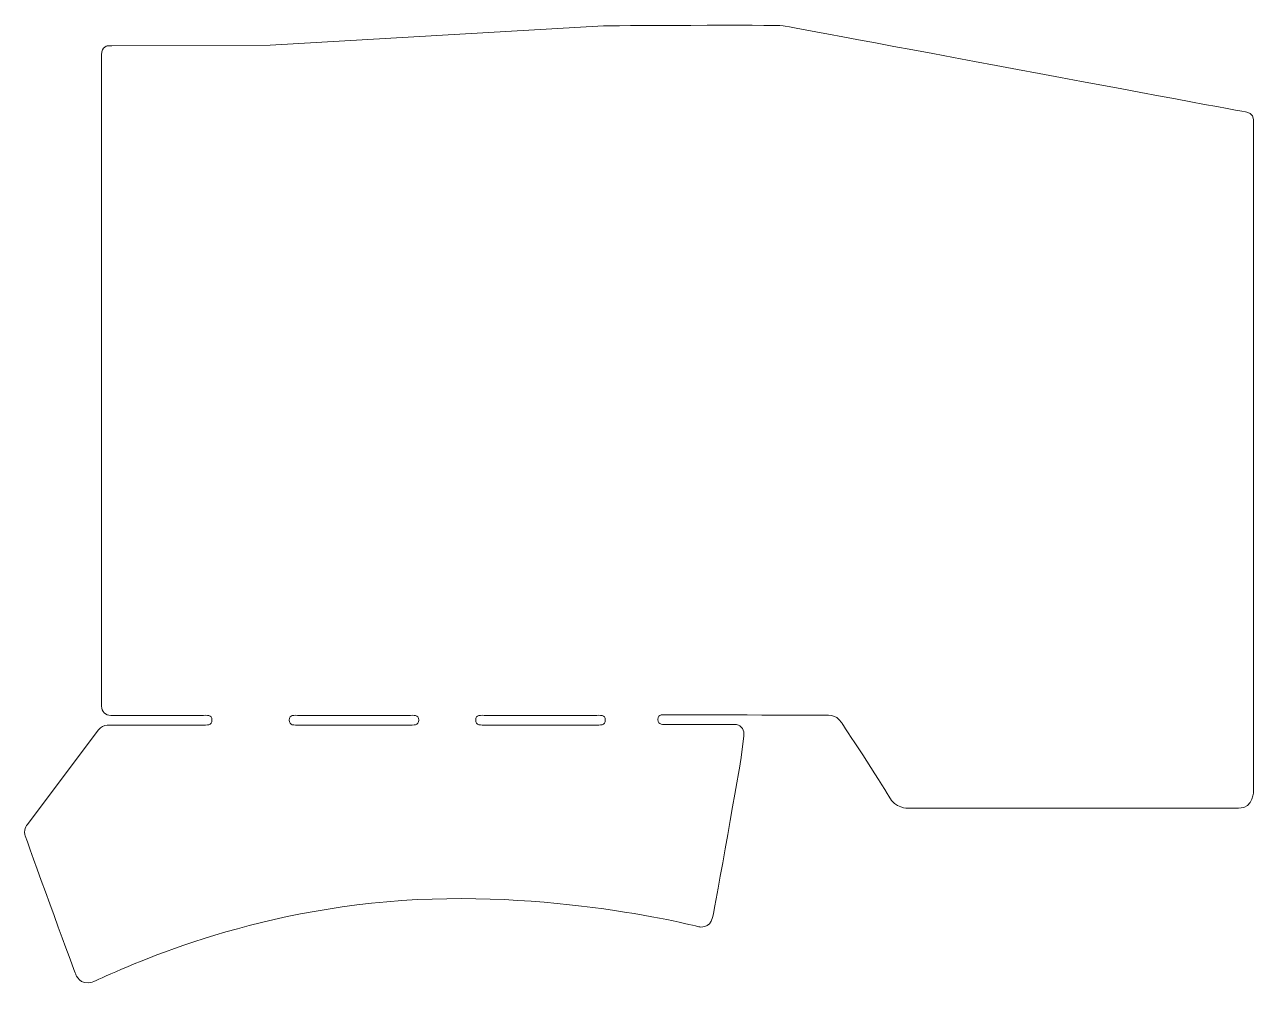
# Model space of a CAD drawing. Header units: millimetres. Extents: x 155 to 305, y 12 to 129.
import ezdxf

# ---------------------------------------------------------------- set-up
doc = ezdxf.new("R2010")
doc.units = ezdxf.units.MM
doc.header["$MEASUREMENT"] = 0
doc.layers.add('Layer 1', color=7, linetype='Continuous', lineweight=0)

msp = doc.modelspace()

# ---------------------------------------------------------------- linework, layer by layer
at = {"layer": 'Layer 1', "color": 18, "lineweight": 9, "true_color": 0x000000}
for points, knots in [([(304.41, 35.74), (304.41, 35.74), (304.41, 116.56), (304.41, 117.3), (304.41, 118.04), (303.6, 118.18), (303.6, 118.18), (303.6, 118.18), (248.07, 128.55), (247.23, 128.69), (246.38, 128.83), (225.39, 128.69), (225.39, 128.69), (225.39, 128.69), (184.86, 126.33), (184.86, 126.33), (184.86, 126.33), (165.63, 126.26), (165.63, 126.26), (165.63, 126.26), (165.17, 126.26), (165.17, 126.26), (165.17, 126.26), (164.36, 126.22), (164.36, 125.17), (164.36, 125.17), (164.36, 45.97), (164.36, 45.97), (164.36, 45.33), (164.85, 44.84), (165.49, 44.84), (165.49, 44.84), (176.52, 44.84), (176.52, 44.84), (177.23, 44.84), (177.79, 44.98), (177.79, 44.27), (177.79, 43.57), (177.23, 43.67), (176.52, 43.67), (176.52, 43.67), (165.49, 43.67), (165.49, 43.67), (165.49, 43.67), (165.31, 43.67), (165.31, 43.67), (165.31, 43.67), (165.03, 43.67), (165.03, 43.67), (165.03, 43.67), (165.03, 43.67), (165.03, 43.67), (164.64, 43.64), (164.29, 43.43), (164.04, 43.14), (164.01, 43.11), (163.97, 43.07), (163.97, 43.04), (163.97, 43.04), (155.36, 31.57), (155.36, 31.57), (155.33, 31.54), (155.29, 31.5), (155.26, 31.47), (155.08, 31.22), (155.01, 30.94), (155.01, 30.66), (155.01, 30.52), (155.05, 30.37), (155.08, 30.23), (155.08, 30.23), (155.08, 30.2), (155.08, 30.2), (156.28, 26.78), (161.22, 13.37), (161.22, 13.37), (161.22, 13.37), (161.75, 11.89), (163.23, 12.42), (164.96, 13.05), (179.28, 20.46), (199.04, 22.19), (218.79, 23.92), (237.03, 19.12), (237.03, 19.12), (237.03, 19.12), (238.34, 18.87), (238.65, 20.25), (238.97, 21.63), (242.08, 39.44), (242.08, 39.44), (242.08, 39.44), (242.43, 42.33), (242.43, 42.33), (242.43, 42.33), (242.46, 42.51), (242.46, 42.51), (242.46, 42.55), (242.46, 42.58), (242.46, 42.62), (242.46, 43.25), (241.97, 43.74), (241.34, 43.74), (241.34, 43.74), (238.2, 43.74), (238.2, 43.74), (238.2, 43.74), (233.28, 43.74), (233.28, 43.74), (232.57, 43.74), (232.01, 43.64), (232.01, 44.34), (232.01, 45.05), (232.57, 44.91), (233.28, 44.91), (233.28, 44.91), (252.31, 44.87), (252.73, 44.87), (253.86, 44.87), (254.35, 43.92), (254.35, 43.92), (254.35, 43.92), (259.26, 36.51), (260.07, 35), (260.84, 33.48), (262.4, 33.55), (262.4, 33.55), (262.4, 33.55), (300.64, 33.55), (302.58, 33.55), (304.52, 33.55), (304.41, 35.74), (304.41, 35.74)], [0, 0, 0, 0, 1, 1, 1, 2, 2, 2, 3, 3, 3, 4, 4, 4, 5, 5, 5, 6, 6, 6, 7, 7, 7, 8, 8, 8, 9, 9, 9, 10, 10, 10, 11, 11, 11, 12, 12, 12, 13, 13, 13, 14, 14, 14, 15, 15, 15, 16, 16, 16, 17, 17, 17, 18, 18, 18, 19, 19, 19, 20, 20, 20, 21, 21, 21, 22, 22, 22, 23, 23, 23, 24, 24, 24, 25, 25, 25, 26, 26, 26, 27, 27, 27, 28, 28, 28, 29, 29, 29, 30, 30, 30, 31, 31, 31, 32, 32, 32, 33, 33, 33, 34, 34, 34, 35, 35, 35, 36, 36, 36, 37, 37, 37, 38, 38, 38, 39, 39, 39, 40, 40, 40, 41, 41, 41, 42, 42, 42, 43, 43, 43, 44, 44, 44, 44]), ([(201.65, 43.67), (201.65, 43.67), (188.45, 43.67), (188.45, 43.67), (187.75, 43.67), (187.18, 43.57), (187.18, 44.27), (187.18, 44.98), (187.75, 44.84), (188.45, 44.84), (188.45, 44.84), (201.65, 44.84), (201.65, 44.84), (202.35, 44.84), (202.92, 44.98), (202.92, 44.27), (202.92, 43.57), (202.35, 43.67), (201.65, 43.67)], [0, 0, 0, 0, 1, 1, 1, 2, 2, 2, 3, 3, 3, 4, 4, 4, 5, 5, 5, 6, 6, 6, 6]), ([(224.33, 43.67), (224.33, 43.67), (211.13, 43.67), (211.13, 43.67), (210.43, 43.67), (209.86, 43.57), (209.86, 44.27), (209.86, 44.98), (210.43, 44.84), (211.13, 44.84), (211.13, 44.84), (224.33, 44.84), (224.33, 44.84), (225.03, 44.84), (225.6, 44.98), (225.6, 44.27), (225.6, 43.57), (225.03, 43.67), (224.33, 43.67)], [0, 0, 0, 0, 1, 1, 1, 2, 2, 2, 3, 3, 3, 4, 4, 4, 5, 5, 5, 6, 6, 6, 6])]:
    msp.add_open_spline(points, degree=3, knots=knots, dxfattribs=at)

doc.saveas('drawing.dxf')
